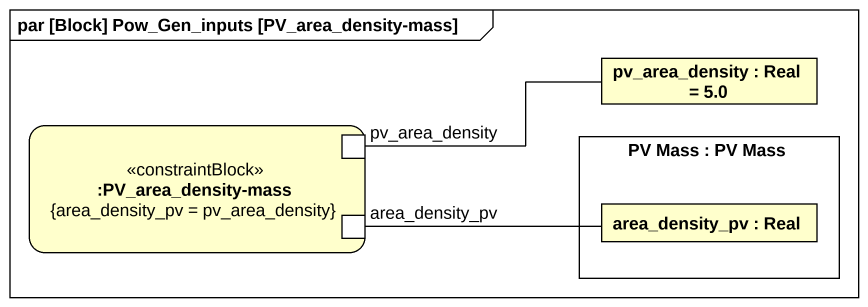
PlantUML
@startuml
mainframe par [Block] Pow_Gen_inputs [PV_area_density-mass]
rectangle "pv_area_density : Real = 5.0" as pv_area_density
rectangle ":PV_area_density-mass\n{area_density_pv = pv_area_density}" as PV_area_density_mass <<constraintBlock>> {
  port "pv_area_density" as pv_area_density_2
  port area_density_pv
}
rectangle "PV Mass : PV Mass" as PV_Mass {
  rectangle "area_density_pv : Real" as area_density_pv_2
}
pv_area_density_2 -right- pv_area_density
area_density_pv -right- area_density_pv_2
@enduml
